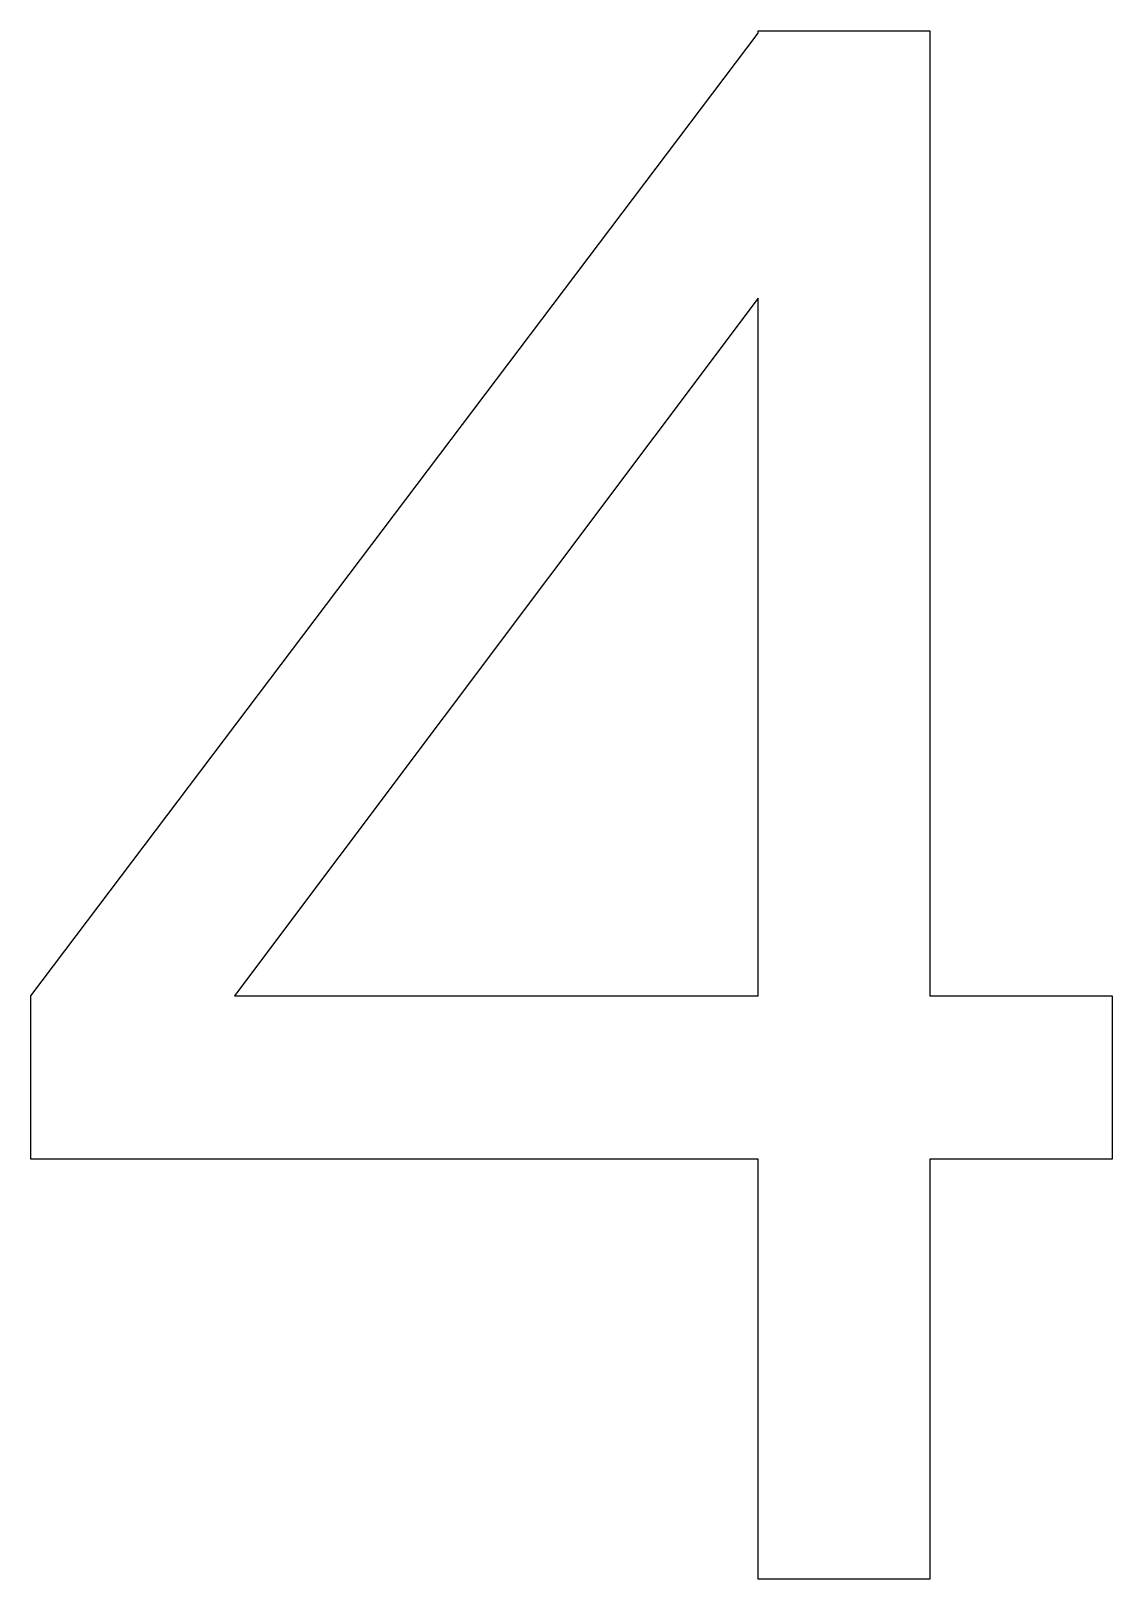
# Model space of a CAD drawing. Extents: x 0.3 to 7.4, y 0 to 10.1.
import ezdxf

# ---------------------------------------------------------------- set-up
doc = ezdxf.new("R2010")
doc.units = 0
doc.layers.get('0').update_dxf_attribs({"linetype": 'CONTINUOUS'})

msp = doc.modelspace()

# ---------------------------------------------------------------- linework, layer by layer
at = {"color": 0}
for p, q in [((5.11111, 10.125), (5.11111, 10.1389)), ((5.11111, 10.1389), (6.23611, 10.1389)), ((6.23611, 10.1389), (6.23611, 3.81944)), ((0.347222, 3.81944), (5.11111, 10.125)), ((5.11111, 8.38889), (1.68056, 3.81944)), ((5.11111, 3.81944), (5.11111, 8.38889)), ((0.347222, 2.75), (0.347222, 3.81944)), ((1.68056, 3.81944), (5.11111, 3.81944)), ((6.23611, 3.81944), (7.43056, 3.81944)), ((7.43056, 3.81944), (7.43056, 2.75)), ((5.11111, 2.75), (0.347222, 2.75)), ((5.11111, 0), (5.11111, 2.75)), ((7.43056, 2.75), (6.23611, 2.75)), ((6.23611, 2.75), (6.23611, 0)), ((6.23611, 0), (5.11111, 0))]:
    msp.add_line(p, q, dxfattribs=at)

doc.saveas('drawing.dxf')
